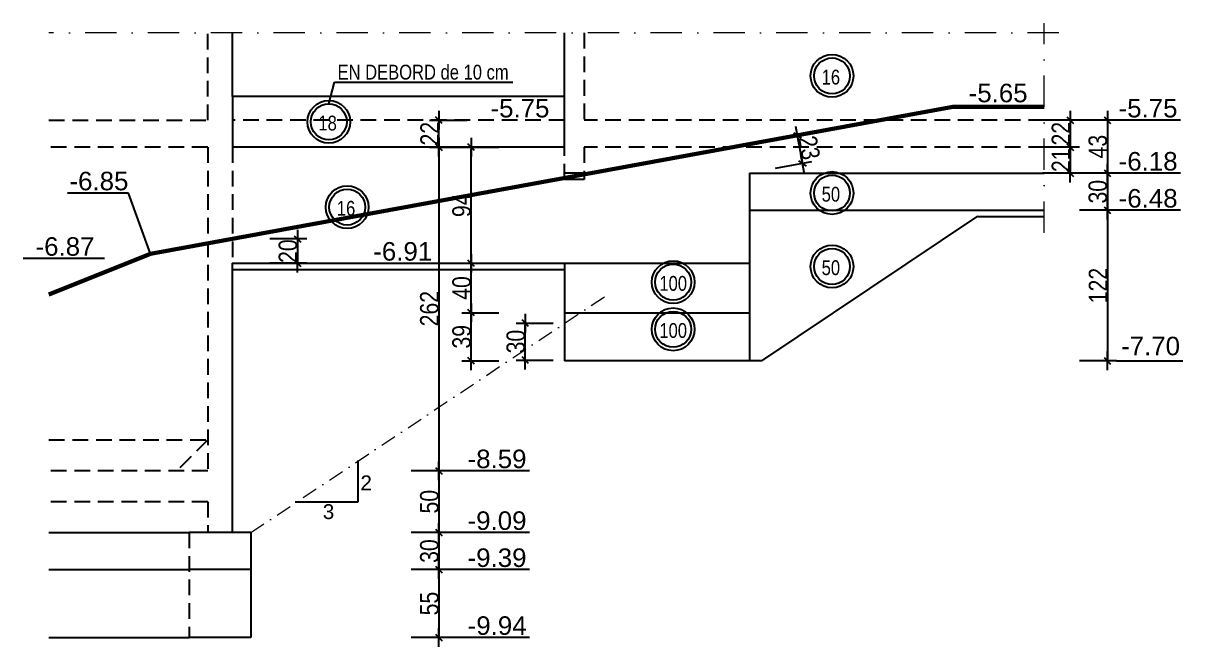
# Model space of a CAD drawing. Header units: centimetres. Extents: x 16433 to 114398, y -50094 to -12305.
# Drawn here: x 46616 to 47555, y -34458 to -33953 of the extents above; entities that cross this region are included whole.
import ezdxf

# ---------------------------------------------------------------- set-up
doc = ezdxf.new("R2010")
doc.units = ezdxf.units.CM
doc.header["$LTSCALE"] = 0.5
doc.linetypes.add('CACHEX2', pattern=[19.05, 12.7, -6.35])
doc.linetypes.add('TIRETPTX2', pattern=[50.8, 25.4, -12.7, 0, -12.7])
doc.layers.get('DEFPOINTS').update_dxf_attribs({"linetype": 'CONTINUOUS'})
for name, color, linetype in [('01_cote_gen', 4, 'CONTINUOUS'), ('01_linteaux', 2, 'CONTINUOUS'), ('01_poch_BN', 9, 'CONTINUOUS'), ('01_texte', 230, 'CONTINUOUS'), ('AA_COTES', 2, 'CONTINUOUS')]:
    doc.layers.add(name, color=color, linetype=linetype)
doc.layers.add('01_murs_coup', color=5, linetype='CONTINUOUS', lineweight=60)
doc.layers.add('01_tram_axes', color=2, linetype='TIRETPTX2', lineweight=9)
doc.styles.add('ARIAL', font='arial.ttf')
doc.styles.add('STYLE2', font='ARIALN.TTF')
doc.dimstyles.new('JB50', dxfattribs={"dimscale": 0.1, "dimtxt": 150, "dimasz": 15, "dimexe": 0.1, "dimexo": 0.1, "dimgap": 0.09, "dimtad": 1, "dimdec": 1, "dimdsep": 46, "dimtxsty": 'STYLE2', "dimblk1": 'BOND_G', "dimblk2": 'BOND_D', "dimsah": 1, "dimcen": 1.5, "dimdle": 0.01, "dimse1": 1, "dimse2": 1, "dimclrd": 4, "dimclre": 2, "dimclrt": 6, "dimazin": 2, "dimtfac": 2.333333, "dimtdec": 1, "dimtix": 1, "dimtmove": 2, "dimatfit": 3, "dimldrblk": 'BOND_G', "dimfxl": 1, "dimtolj": 1, "dimtzin": 0, "dimarcsym": 0})

# ---------------------------------------------------------------- blocks, each defined once
blk = doc.blocks.new('BOND_G')
at = {"layer": 'AA_COTES', "color": 0}
for p, q in [((0, -5), (0, 15)), ((5, 0), (-5, 0)), ((1.77, 1.77), (-1.77, -1.77))]:
    blk.add_line(p, q, dxfattribs=at)
blk = doc.blocks.new('BOND_D')
at = {"layer": 'AA_COTES', "color": 0}
for p, q in [((5, 0), (-5, 0)), ((-1.77, -1.77), (1.77, 1.77)), ((0, 5), (0, -15))]:
    blk.add_line(p, q, dxfattribs=at)
blk = doc.blocks.new('*D3949')
at = {"layer": '01_cote_gen', "color": 4, "lineweight": -2, "transparency": 16777216}
blk.add_line((46952.43, -34051.77), (46952.43, -34032.77), dxfattribs=at)
at = {"layer": 'DEFPOINTS', "color": 0}
for p in [(46799.71, -34031.27), (46952.43, -34031.27), (46874.74, -34053.27)]:
    blk.add_point(p, dxfattribs=at)
at = {"layer": '01_cote_gen', "color": 4, "lineweight": -2, "transparency": 16777216, "xscale": 1.5, "yscale": 1.5, "zscale": 1.5}
for name, p, rotation in [('BOND_D', (46952.43, -34031.27), 90), ('BOND_G', (46952.43, -34053.27), 270)]:
    blk.add_blockref(name, p, dxfattribs=dict(at, rotation=rotation))
at = {"layer": '01_cote_gen', "color": 6, "transparency": 16777216, "insert": (46944.89, -34042.27), "char_height": 15, "attachment_point": 5, "rotation": 90, "style": 'STYLE2'}
blk.add_mtext('\\A1;22', dxfattribs=at)
blk = doc.blocks.new('*D3950')
at = {"layer": '01_cote_gen', "color": 4, "lineweight": -2, "transparency": 16777216}
blk.add_line((46952.43, -34316.77), (46952.43, -34363.77), dxfattribs=at)
at = {"layer": 'DEFPOINTS', "color": 0}
for p in [(46967.16, -34315.27), (46952.43, -34365.27), (46959.93, -34365.27)]:
    blk.add_point(p, dxfattribs=at)
at = {"layer": '01_cote_gen', "color": 4, "lineweight": -2, "transparency": 16777216, "xscale": 1.5, "yscale": 1.5, "zscale": 1.5}
for name, p, rotation in [('BOND_G', (46952.43, -34315.27), 90), ('BOND_D', (46952.43, -34365.27), 270)]:
    blk.add_blockref(name, p, dxfattribs=dict(at, rotation=rotation))
at = {"layer": '01_cote_gen', "color": 6, "transparency": 16777216, "insert": (46944.77, -34340.27), "char_height": 15, "attachment_point": 5, "rotation": 90, "style": 'STYLE2'}
blk.add_mtext('\\A1;50', dxfattribs=at)
blk = doc.blocks.new('*D3951')
at = {"layer": '01_cote_gen', "color": 4, "lineweight": -2, "transparency": 16777216}
blk.add_line((46952.43, -34366.77), (46952.43, -34393.77), dxfattribs=at)
at = {"layer": 'DEFPOINTS', "color": 0}
for p in [(46959.93, -34365.27), (46952.43, -34395.27), (46959.93, -34395.27)]:
    blk.add_point(p, dxfattribs=at)
at = {"layer": '01_cote_gen', "color": 4, "lineweight": -2, "transparency": 16777216, "xscale": 1.5, "yscale": 1.5, "zscale": 1.5}
for name, p, rotation in [('BOND_G', (46952.43, -34365.27), 90), ('BOND_D', (46952.43, -34395.27), 270)]:
    blk.add_blockref(name, p, dxfattribs=dict(at, rotation=rotation))
at = {"layer": '01_cote_gen', "color": 6, "transparency": 16777216, "insert": (46944.77, -34380.27), "char_height": 15, "attachment_point": 5, "rotation": 90, "style": 'STYLE2'}
blk.add_mtext('\\A1;30', dxfattribs=at)
blk = doc.blocks.new('*D3952')
at = {"layer": '01_cote_gen', "color": 4, "lineweight": -2, "transparency": 16777216}
blk.add_line((46952.43, -34396.77), (46952.43, -34448.77), dxfattribs=at)
at = {"layer": 'DEFPOINTS', "color": 0}
for p in [(46959.93, -34395.27), (46952.43, -34450.27), (46959.93, -34450.27)]:
    blk.add_point(p, dxfattribs=at)
at = {"layer": '01_cote_gen', "color": 4, "lineweight": -2, "transparency": 16777216, "xscale": 1.5, "yscale": 1.5, "zscale": 1.5}
for name, p, rotation in [('BOND_G', (46952.43, -34395.27), 90), ('BOND_D', (46952.43, -34450.27), 270)]:
    blk.add_blockref(name, p, dxfattribs=dict(at, rotation=rotation))
at = {"layer": '01_cote_gen', "color": 6, "transparency": 16777216, "insert": (46944.8, -34422.77), "char_height": 15, "attachment_point": 5, "rotation": 90, "style": 'STYLE2'}
blk.add_mtext('\\A1;55', dxfattribs=at)
blk = doc.blocks.new('*D3953')
at = {"layer": '01_cote_gen', "color": 4, "lineweight": -2, "transparency": 16777216}
blk.add_line((46952.43, -34054.77), (46952.43, -34313.77), dxfattribs=at)
at = {"layer": 'DEFPOINTS', "color": 0}
for p in [(46921.1, -34053.27), (46937.34, -34315.27), (46952.43, -34315.27)]:
    blk.add_point(p, dxfattribs=at)
at = {"layer": '01_cote_gen', "color": 4, "lineweight": -2, "transparency": 16777216, "xscale": 1.5, "yscale": 1.5, "zscale": 1.5}
for name, p, rotation in [('BOND_G', (46952.43, -34053.27), 90), ('BOND_D', (46952.43, -34315.27), 270)]:
    blk.add_blockref(name, p, dxfattribs=dict(at, rotation=rotation))
at = {"layer": '01_cote_gen', "color": 6, "transparency": 16777216, "insert": (46944.77, -34183.97), "char_height": 15, "attachment_point": 5, "rotation": 90, "style": 'STYLE2'}
blk.add_mtext('\\A1;262', dxfattribs=at)
blk = doc.blocks.new('*D3954')
at = {"layer": '01_cote_gen', "color": 4, "lineweight": -2, "transparency": 16777216}
blk.add_line((47493.98, -34032.77), (47493.98, -34072.77), dxfattribs=at)
at = {"layer": 'DEFPOINTS', "color": 0}
for p in [(47505.36, -34031.27), (47493.98, -34074.27), (47505.36, -34074.27)]:
    blk.add_point(p, dxfattribs=at)
at = {"layer": '01_cote_gen', "color": 4, "lineweight": -2, "transparency": 16777216, "xscale": 1.5, "yscale": 1.5, "zscale": 1.5}
for name, p, rotation in [('BOND_G', (47493.98, -34031.27), 90), ('BOND_D', (47493.98, -34074.27), 270)]:
    blk.add_blockref(name, p, dxfattribs=dict(at, rotation=rotation))
at = {"layer": '01_cote_gen', "color": 6, "transparency": 16777216, "insert": (47486.32, -34052.77), "char_height": 15, "attachment_point": 5, "rotation": 90, "style": 'STYLE2'}
blk.add_mtext('\\A1;43', dxfattribs=at)
blk = doc.blocks.new('*D3955')
at = {"layer": '01_cote_gen', "color": 4, "lineweight": -2, "transparency": 16777216}
blk.add_line((47493.98, -34075.77), (47493.98, -34102.77), dxfattribs=at)
at = {"layer": 'DEFPOINTS', "color": 0}
for p in [(47505.36, -34074.27), (47493.98, -34104.27), (47505.36, -34104.27)]:
    blk.add_point(p, dxfattribs=at)
at = {"layer": '01_cote_gen', "color": 4, "lineweight": -2, "transparency": 16777216, "xscale": 1.5, "yscale": 1.5, "zscale": 1.5}
for name, p, rotation in [('BOND_G', (47493.98, -34074.27), 90), ('BOND_D', (47493.98, -34104.27), 270)]:
    blk.add_blockref(name, p, dxfattribs=dict(at, rotation=rotation))
at = {"layer": '01_cote_gen', "color": 6, "transparency": 16777216, "insert": (47486.32, -34089.27), "char_height": 15, "attachment_point": 5, "rotation": 90, "style": 'STYLE2'}
blk.add_mtext('\\A1;30', dxfattribs=at)
blk = doc.blocks.new('*D3956')
at = {"layer": '01_cote_gen', "color": 4, "lineweight": -2, "transparency": 16777216}
blk.add_line((47463.9, -34032.77), (47463.9, -34051.77), dxfattribs=at)
at = {"layer": 'DEFPOINTS', "color": 0}
for p in [(47471.48, -34031.27), (47442.74, -34053.27), (47463.9, -34053.27)]:
    blk.add_point(p, dxfattribs=at)
at = {"layer": '01_cote_gen', "color": 4, "lineweight": -2, "transparency": 16777216, "xscale": 1.5, "yscale": 1.5, "zscale": 1.5}
for name, p, rotation in [('BOND_G', (47463.9, -34031.27), 90), ('BOND_D', (47463.9, -34053.27), 270)]:
    blk.add_blockref(name, p, dxfattribs=dict(at, rotation=rotation))
at = {"layer": '01_cote_gen', "color": 6, "transparency": 16777216, "insert": (47456.36, -34042.27), "char_height": 15, "attachment_point": 5, "rotation": 90, "style": 'STYLE2'}
blk.add_mtext('\\A1;22', dxfattribs=at)
blk = doc.blocks.new('*D3957')
at = {"layer": '01_cote_gen', "color": 4, "lineweight": -2, "transparency": 16777216}
blk.add_line((47463.9, -34054.77), (47463.9, -34072.77), dxfattribs=at)
at = {"layer": 'DEFPOINTS', "color": 0}
for p in [(47469.21, -34053.27), (47463.9, -34074.27), (47471.48, -34074.27)]:
    blk.add_point(p, dxfattribs=at)
at = {"layer": '01_cote_gen', "color": 4, "lineweight": -2, "transparency": 16777216, "xscale": 1.5, "yscale": 1.5, "zscale": 1.5}
for name, p, rotation in [('BOND_G', (47463.9, -34053.27), 90), ('BOND_D', (47463.9, -34074.27), 270)]:
    blk.add_blockref(name, p, dxfattribs=dict(at, rotation=rotation))
at = {"layer": '01_cote_gen', "color": 6, "transparency": 16777216, "insert": (47456.36, -34063.77), "char_height": 15, "attachment_point": 5, "rotation": 90, "style": 'STYLE2'}
blk.add_mtext('\\A1;21', dxfattribs=at)
blk = doc.blocks.new('*D3958')
at = {"layer": '01_cote_gen', "color": 4, "lineweight": -2, "transparency": 16777216}
blk.add_line((47022.45, -34224.14), (47022.45, -34197.14), dxfattribs=at)
at = {"layer": 'DEFPOINTS', "color": 0}
for p in [(47022.45, -34195.64), (47054.1, -34195.64), (47054.1, -34225.64)]:
    blk.add_point(p, dxfattribs=at)
at = {"layer": '01_cote_gen', "color": 4, "lineweight": -2, "transparency": 16777216, "xscale": 1.5, "yscale": 1.5, "zscale": 1.5}
for name, p, rotation in [('BOND_D', (47022.45, -34195.64), 90), ('BOND_G', (47022.45, -34225.64), 270)]:
    blk.add_blockref(name, p, dxfattribs=dict(at, rotation=rotation))
at = {"layer": '01_cote_gen', "color": 6, "transparency": 16777216, "insert": (47014.78, -34210.64), "char_height": 15, "attachment_point": 5, "rotation": 90, "style": 'STYLE2'}
blk.add_mtext('\\A1;30', dxfattribs=at)
blk = doc.blocks.new('*D3959')
at = {"layer": '01_cote_gen', "color": 4, "lineweight": -2, "transparency": 16777216}
blk.add_line((47493.98, -34105.77), (47493.98, -34224.74), dxfattribs=at)
at = {"layer": 'DEFPOINTS', "color": 0}
for p in [(47232.14, -34104.27), (47204.1, -34226.24), (47493.98, -34226.24)]:
    blk.add_point(p, dxfattribs=at)
at = {"layer": '01_cote_gen', "color": 4, "lineweight": -2, "transparency": 16777216, "xscale": 1.5, "yscale": 1.5, "zscale": 1.5}
for name, p, rotation in [('BOND_G', (47493.98, -34104.27), 90), ('BOND_D', (47493.98, -34226.24), 270)]:
    blk.add_blockref(name, p, dxfattribs=dict(at, rotation=rotation))
at = {"layer": '01_cote_gen', "color": 6, "transparency": 16777216, "insert": (47486.44, -34165.25), "char_height": 15, "attachment_point": 5, "rotation": 90, "style": 'STYLE2'}
blk.add_mtext('\\A1;122', dxfattribs=at)
blk = doc.blocks.new('*D3960')
at = {"layer": '01_cote_gen', "color": 4, "lineweight": -2, "transparency": 16777216}
blk.add_line((46978.56, -34145.73), (46978.56, -34054.77), dxfattribs=at)
at = {"layer": 'DEFPOINTS', "color": 0}
for p in [(46978.56, -34053.27), (46996.61, -34053.27), (46996.61, -34147.23)]:
    blk.add_point(p, dxfattribs=at)
at = {"layer": '01_cote_gen', "color": 4, "lineweight": -2, "transparency": 16777216, "xscale": 1.5, "yscale": 1.5, "zscale": 1.5}
for name, p, rotation in [('BOND_D', (46978.56, -34053.27), 90), ('BOND_G', (46978.56, -34147.23), 270)]:
    blk.add_blockref(name, p, dxfattribs=dict(at, rotation=rotation))
at = {"layer": '01_cote_gen', "color": 6, "transparency": 16777216, "insert": (46970.89, -34100.25), "char_height": 15, "attachment_point": 5, "rotation": 90, "style": 'STYLE2'}
blk.add_mtext('\\A1;94', dxfattribs=at)
blk = doc.blocks.new('*D3961')
at = {"layer": '01_cote_gen', "color": 4, "lineweight": -2, "transparency": 16777216}
blk.add_line((46978.56, -34185.73), (46978.56, -34148.73), dxfattribs=at)
at = {"layer": 'DEFPOINTS', "color": 0}
for p in [(46978.56, -34147.23), (47076.19, -34147.23), (47076.19, -34187.23)]:
    blk.add_point(p, dxfattribs=at)
at = {"layer": '01_cote_gen', "color": 4, "lineweight": -2, "transparency": 16777216, "xscale": 1.5, "yscale": 1.5, "zscale": 1.5}
for name, p, rotation in [('BOND_D', (46978.56, -34147.23), 90), ('BOND_G', (46978.56, -34187.23), 270)]:
    blk.add_blockref(name, p, dxfattribs=dict(at, rotation=rotation))
at = {"layer": '01_cote_gen', "color": 6, "transparency": 16777216, "insert": (46970.89, -34167.23), "char_height": 15, "attachment_point": 5, "rotation": 90, "style": 'STYLE2'}
blk.add_mtext('\\A1;40', dxfattribs=at)
blk = doc.blocks.new('*D3962')
at = {"layer": '01_cote_gen', "color": 4, "lineweight": -2, "transparency": 16777216}
blk.add_line((46978.56, -34224.74), (46978.56, -34188.73), dxfattribs=at)
at = {"layer": 'DEFPOINTS', "color": 0}
for p in [(46978.56, -34187.23), (47077.06, -34187.23), (47078.81, -34226.24)]:
    blk.add_point(p, dxfattribs=at)
at = {"layer": '01_cote_gen', "color": 4, "lineweight": -2, "transparency": 16777216, "xscale": 1.5, "yscale": 1.5, "zscale": 1.5}
for name, p, rotation in [('BOND_D', (46978.56, -34187.23), 90), ('BOND_G', (46978.56, -34226.24), 270)]:
    blk.add_blockref(name, p, dxfattribs=dict(at, rotation=rotation))
at = {"layer": '01_cote_gen', "color": 6, "transparency": 16777216, "insert": (46970.89, -34206.73), "char_height": 15, "attachment_point": 5, "rotation": 90, "style": 'STYLE2'}
blk.add_mtext('\\A1;39', dxfattribs=at)
blk = doc.blocks.new('*D3963')
at = {"layer": '01_cote_gen', "color": 4, "lineweight": -2, "transparency": 16777216}
blk.add_line((47243.05, -34045.06), (47246.7, -34064.93), dxfattribs=at)
at = {"layer": 'DEFPOINTS', "color": 0}
for p in [(47199.91, -34051.45), (47204.1, -34074.27), (47246.97, -34066.41)]:
    blk.add_point(p, dxfattribs=at)
at = {"layer": '01_cote_gen', "color": 4, "lineweight": -2, "transparency": 16777216, "xscale": 1.5, "yscale": 1.5, "zscale": 1.5}
for name, p, rotation in [('BOND_G', (47242.78, -34043.59), 100.3926974055338), ('BOND_D', (47246.97, -34066.41), 280.3926974055338)]:
    blk.add_blockref(name, p, dxfattribs=dict(at, rotation=rotation))
at = {"layer": '01_cote_gen', "color": 6, "transparency": 16777216, "insert": (47252.42, -34053.62), "char_height": 15, "attachment_point": 5, "rotation": 280.3927, "style": 'STYLE2'}
blk.add_mtext('\\A1;23', dxfattribs=at)
blk = doc.blocks.new('*D3964')
at = {"layer": '01_poch_BN', "color": 4, "lineweight": -2, "ltscale": 2, "transparency": 16777216}
blk.add_line((46837.85, -34129.03), (46837.85, -34145.73), dxfattribs=at)
at = {"layer": 'DEFPOINTS', "color": 0, "ltscale": 2}
for p in [(46785.1, -34127.53), (46794.35, -34147.23), (46837.85, -34147.23)]:
    blk.add_point(p, dxfattribs=at)
at = {"layer": '01_poch_BN', "color": 4, "lineweight": -2, "ltscale": 2, "transparency": 16777216, "xscale": 1.5, "yscale": 1.5, "zscale": 1.5}
for name, p, rotation in [('BOND_G', (46837.85, -34127.53), 90), ('BOND_D', (46837.85, -34147.23), 270)]:
    blk.add_blockref(name, p, dxfattribs=dict(at, rotation=rotation))
at = {"layer": '01_poch_BN', "color": 6, "ltscale": 2, "transparency": 16777216, "insert": (46830.18, -34137.38), "char_height": 15, "attachment_point": 5, "rotation": 90, "style": 'STYLE2'}
blk.add_mtext('\\A1;20', dxfattribs=at)

msp = doc.modelspace()

# ---------------------------------------------------------------- linework, layer by layer
at = {"layer": '01_linteaux', "linetype": 'CACHEX2', "ltscale": 2}
for p, q in [((46765.097, -34031.271), (46765.097, -33960.694)), ((47070.097, -33960.694), (47070.097, -34031.271)), ((46636.528, -34031.271), (46765.097, -34031.271)), ((47054.097, -34031.271), (46785.097, -34031.271)), ((47442.738, -34031.271), (47070.097, -34031.271)), ((46765.097, -34053.271), (46636.528, -34053.271)), ((46765.097, -34053.271), (46765.097, -34315.271)), ((46785.097, -34053.271), (46785.097, -34147.229)), ((47054.097, -34079.271), (47054.097, -34053.271)), ((47442.738, -34053.271), (47070.097, -34053.271)), ((47070.097, -34053.271), (47070.097, -34079.271)), ((46636.528, -34290.271), (46765.097, -34290.271)), ((46765.097, -34290.271), (46740.097, -34315.271)), ((46765.097, -34315.271), (46636.528, -34315.271)), ((46765.097, -34340.271), (46636.528, -34340.271)), ((46765.097, -34340.271), (46765.097, -34365.271)), ((46750.097, -34365.271), (46750.097, -34450.271))]:
    msp.add_line(p, q, dxfattribs=at)
at = {"layer": '01_linteaux'}
for p, q in [((46785.097, -34012.271), (46785.097, -33960.694)), ((47054.097, -34053.271), (47054.097, -33960.694)), ((47054.097, -34012.271), (46785.097, -34012.271)), ((46785.11, -34012.271), (46785.097, -34053.271)), ((47054.097, -34053.271), (46785.097, -34053.271)), ((47070.097, -34074.271), (47054.097, -34074.271)), ((47204.097, -34074.271), (47204.097, -34226.238)), ((47204.097, -34074.271), (47442.738, -34074.271)), ((47070.097, -34079.271), (47054.097, -34079.271)), ((47204.097, -34104.271), (47442.738, -34104.271)), ((47214.097, -34226.238), (47389.097, -34108.971)), ((47389.097, -34109.271), (47442.738, -34109.271)), ((46785.067, -34147.229), (46784.996, -34365.271)), ((46785.067, -34147.229), (47054.097, -34147.229)), ((47054.097, -34147.229), (47054.097, -34226.238)), ((47054.097, -34147.229), (47204.097, -34147.229)), ((46785.065, -34152.229), (47054.097, -34152.229)), ((47054.097, -34187.229), (47204.097, -34187.229)), ((47214.097, -34226.238), (47054.097, -34226.238)), ((46636.528, -34365.271), (46750.097, -34365.271)), ((46800.097, -34365.271), (46750.097, -34365.271)), ((46800.097, -34365.271), (46800.097, -34450.271)), ((46636.528, -34395.271), (46750.097, -34395.271)), ((46800.097, -34395.271), (46750.097, -34395.271)), ((46636.528, -34450.271), (46750.097, -34450.271)), ((46800.097, -34450.271), (46750.097, -34450.271))]:
    msp.add_line(p, q, dxfattribs=at)
at = {"layer": '01_murs_coup'}
msp.add_lwpolyline([(47442.738, -34020.461), (47368.918, -34020.454), (46718.867, -34139.676), (46636.528, -34172.515)], dxfattribs=at)
at = {"layer": '01_texte'}
for p, q in [((46863.213, -34018.174), (46867.784, -34000.51)), ((46867.784, -34000.51), (47012.289, -34000.51)), ((47553.2, -34031.271), (47501.485, -34031.271)), ((47553.2, -34074.271), (47501.485, -34074.271)), ((46700.96, -34090.5), (46651.46, -34090.5)), ((46718.867, -34139.676), (46700.96, -34090.5)), ((47553.2, -34104.271), (47501.485, -34104.271)), ((46681.411, -34143.271), (46615.641, -34143.271)), ((47555.117, -34226.538), (47501.485, -34226.538)), ((46886.712, -34306.885), (46886.712, -34340.724)), ((47025.704, -34315.271), (46959.934, -34315.271)), ((46886.712, -34340.724), (46835.954, -34340.724)), ((47025.704, -34365.271), (46959.934, -34365.271)), ((47025.704, -34395.271), (46959.934, -34395.271)), ((47025.704, -34450.271), (46959.934, -34450.271))]:
    msp.add_line(p, q, dxfattribs=at)
for centre, radius in [((47270.91, -33995.495), 17.309), ((47270.91, -33995.495), 14.533), ((46863.213, -34032.707), 17.309), ((46863.213, -34032.707), 14.533), ((47270.91, -34090.336), 17.309), ((47270.91, -34090.336), 14.533), ((46878.149, -34101.727), 17.309), ((46878.149, -34101.727), 14.533), ((47270.91, -34149.818), 17.309), ((47270.91, -34149.818), 14.533), ((47142.246, -34162.532), 17.309), ((47142.246, -34162.532), 14.533), ((47142.246, -34200.689), 17.309), ((47142.246, -34200.689), 14.533)]:
    msp.add_circle(centre, radius, dxfattribs=at)
at = {"layer": '01_tram_axes', "ltscale": 2}
for p, q in [((47454.729, -33960.694), (46636.528, -33960.694)), ((47442.738, -34122.466), (47442.738, -33952.814))]:
    msp.add_line(p, q, dxfattribs=at)
at = {"layer": '01_tram_axes'}
msp.add_line((46800.097, -34365.271), (47089.8, -34172.135), dxfattribs=at)

# ---------------------------------------------------------------- texts
at = {"layer": '01_texte', "style": 'ARIAL', "width": 0.8}
for s, p in [('EN DEBORD de 10 cm', (46870.33, -33998.435)), ('16', (47262.528, -34002.453)), ('18', (46854.831, -34039.665)), ('50', (47262.528, -34097.294)), ('16', (46869.767, -34108.685)), ('50', (47262.528, -34156.776)), ('100', (47131.065, -34169.49)), ('100', (47131.065, -34207.647))]:
    msp.add_text(s, height=12, dxfattribs=at).set_placement(p)
at = {"layer": '01_texte', "style": 'ARIAL'}
for s, height, p in [('-5.65', 15, (47381.631, -34016.84)), ('-5.75', 15, (46994.224, -34029.111)), ('-5.75', 15, (47503.068, -34029.111)), ('-6.18', 15, (47503.15, -34072.111)), ('-6.85', 15, (46653.131, -34088.111)), ('-6.48', 15, (47503.15, -34102.111)), ('-6.87', 15, (46625.631, -34141.111)), ('-6.91', 15, (46899.25, -34145.069)), ('-7.70', 15, (47505.107, -34221.707)), ('-8.59', 15, (46975.654, -34313.111)), ('2', 12, (46888.846, -34330.982)), ('3', 12, (46858.364, -34354.327)), ('-9.09', 15, (46975.654, -34363.111)), ('-9.39', 15, (46975.654, -34393.111)), ('-9.94', 15, (46975.746, -34448.111))]:
    msp.add_text(s, height=height, dxfattribs=at).set_placement(p)

# ---------------------------------------------------------------- dimensions: what is measured, and where the dimension line sits
at = {"layer": '01_cote_gen'}
for base, p1, p2, picture, middle in [((46952.434, -34031.271), (46874.739, -34053.271), (46799.706, -34031.271), '*D3949', (46944.894, -34042.271)), ((47463.903, -34053.271), (47471.485, -34031.271), (47442.738, -34053.271), '*D3956', (47456.363, -34042.271)), ((47493.985, -34074.271), (47505.355, -34031.271), (47505.355, -34074.271), '*D3954', (47486.317, -34052.771)), ((46978.562, -34053.271), (46996.606, -34147.229), (46996.606, -34053.271), '*D3960', (46970.894, -34100.25)), ((47463.903, -34074.271), (47469.206, -34053.271), (47471.485, -34074.271), '*D3957', (47456.363, -34063.771)), ((47493.985, -34104.271), (47505.355, -34074.271), (47505.355, -34104.271), '*D3955', (47486.317, -34089.271)), ((47493.985, -34226.238), (47232.143, -34104.271), (47204.097, -34226.238), '*D3959', (47486.445, -34165.254)), ((46978.562, -34147.229), (47076.191, -34187.229), (47076.191, -34147.229), '*D3961', (46970.894, -34167.229)), ((46978.562, -34187.229), (47078.811, -34226.238), (47077.064, -34187.229), '*D3962', (46970.894, -34206.733)), ((47022.451, -34195.638), (47054.097, -34225.638), (47054.097, -34195.638), '*D3958', (47014.783, -34210.638)), ((46952.434, -34365.271), (46967.16, -34315.271), (46959.934, -34365.271), '*D3950', (46944.766, -34340.271)), ((46952.434, -34395.271), (46959.934, -34365.271), (46959.934, -34395.271), '*D3951', (46944.766, -34380.271)), ((46952.434, -34450.271), (46959.934, -34395.271), (46959.934, -34450.271), '*D3952', (46944.797, -34422.771))]:
    dim = msp.add_linear_dim(base=base, p1=p1, p2=p2, angle=90, dimstyle='JB50', dxfattribs=at)
    dim.commit()
    dim.dimension.update_dxf_attribs({"geometry": picture, "text_midpoint": middle})
dim = msp.add_aligned_dim(p1=(47199.912, -34051.451), p2=(47204.097, -34074.271), distance=43.584, text='23', dimstyle='JB50', dxfattribs=at)
dim.commit()
dim.dimension.update_dxf_attribs({"geometry": '*D3963', "text_midpoint": (47252.416, -34053.615)})
dim = msp.add_linear_dim(base=(46952.434, -34315.271), p1=(46921.102, -34053.271), p2=(46937.335, -34315.271), angle=90, dimstyle='JB50', dxfattribs=at)
dim.commit()
dim.dimension.update_dxf_attribs({"geometry": '*D3953', "text_midpoint": (46944.766, -34183.971), "dimtype": 160})
at = {"layer": '01_poch_BN', "ltscale": 2}
dim = msp.add_linear_dim(base=(46837.852, -34147.229), p1=(46785.097, -34127.529), p2=(46794.352, -34147.229), angle=90, text='20', dimstyle='JB50', dxfattribs=at)
dim.commit()
dim.dimension.update_dxf_attribs({"geometry": '*D3964', "text_midpoint": (46830.184, -34137.379)})

doc.saveas('drawing.dxf')
